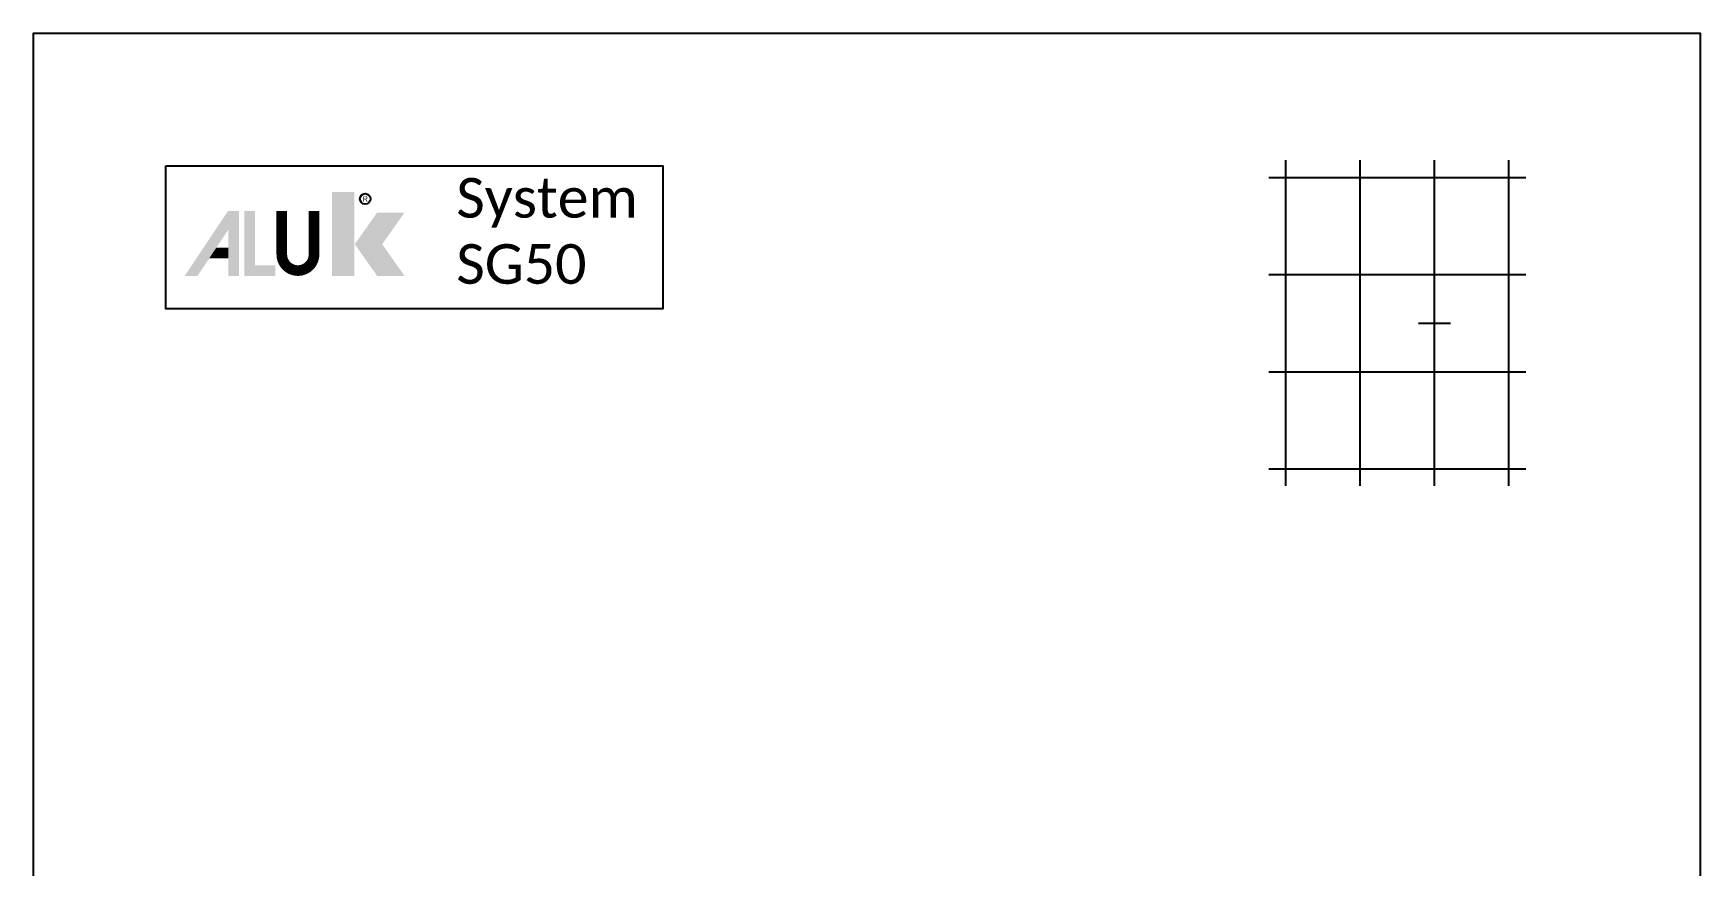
# Model space of a CAD drawing. Extents: x -207922 to -189609, y 24831 to 30124.
# Drawn here: x -207922.2 to -207712.2, y 30019.2 to 30124.1 of the extents above; entities that cross this region are included whole.
import ezdxf
from ezdxf.enums import TextEntityAlignment as Align

# ---------------------------------------------------------------- set-up
doc = ezdxf.new("R2010")
doc.units = 0
doc.header["$LTSCALE"] = 8
doc.layers.get('0').update_dxf_attribs({"linetype": 'CONTINUOUS'})
for name, color, linetype in [('CONST50', 7, 'CONTINUOUS'), ('MARCHIO', 7, 'CONTINUOUS'), ('QUOTE', 254, 'CONTINUOUS')]:
    doc.layers.add(name, color=color, linetype=linetype)
doc.styles.add('Stil2', font='arial.ttf')

# ---------------------------------------------------------------- blocks, each defined once
blk = doc.blocks.new('A$C11650B8D')
at = {"layer": 'MARCHIO', "const_width": 4.47}
blk.add_lwpolyline([(61.45, 29.92), (61.45, 11.71, -1), (47.93, 11.71), (47.93, 29.92)], format="xyb", dxfattribs=at)
at = {"layer": 'MARCHIO'}
blk.add_circle((82.95, 35.06), 2.21, dxfattribs=at)
at = {"layer": 'MARCHIO', "color": 1}
for points in [[(69.04, 37.91), (78.43, 37.91), (69.04, 2.72), (78.43, 2.72)], [(87.95, 29.31), (99.45, 29.31), (78.57, 16.01), (90.06, 16.01)], [(78.57, 16.01), (90.06, 16.01), (87.95, 2.72), (99.45, 2.72)]]:
    blk.add_solid(points, dxfattribs=at)
at = {"layer": 'MARCHIO'}
for points in [[(7.19, 2.72), (12.55, 2.72), (25.32, 29.92), (25.42, 22.03)], [(25.32, 29.92), (25.42, 22.03), (29.9, 29.92), (29.9, 2.72)], [(32.18, 29.92), (36.65, 29.92), (32.18, 2.72), (36.65, 7.19)], [(25.42, 2.72), (29.9, 2.72), (25.42, 22.03)], [(20.45, 14.56), (17.47, 10.09), (25.42, 14.56), (25.42, 10.09)], [(36.65, 7.19), (32.18, 2.72), (45.25, 7.19), (45.25, 2.72)]]:
    blk.add_solid(points, dxfattribs=at)
blk.add_text('R', height=2.22, dxfattribs=at).set_placement((82.95, 35.06), align=Align.MIDDLE)

msp = doc.modelspace()

# ---------------------------------------------------------------- linework, layer by layer
msp.add_lwpolyline([(-207905.5, 30107.43), (-207842.9, 30107.43), (-207842.9, 30089.44), (-207905.5, 30089.44)], close=True)
at = {"layer": 'MARCHIO'}
msp.add_lwpolyline([(-207922.19, 29827.14), (-207712.19, 29827.14), (-207712.19, 30124.14), (-207922.19, 30124.14)], close=True, dxfattribs=at)
at = {"layer": 'QUOTE', "color": 3}
for p, q in [((-207764.43, 30067.1), (-207764.43, 30108.14)), ((-207755.07, 30067.1), (-207755.07, 30108.14)), ((-207745.71, 30067.1), (-207745.71, 30108.14)), ((-207736.35, 30067.1), (-207736.35, 30108.14)), ((-207766.59, 30105.98), (-207734.19, 30105.98)), ((-207766.59, 30093.74), (-207734.19, 30093.74)), ((-207766.59, 30081.5), (-207734.19, 30081.5)), ((-207766.59, 30069.26), (-207734.19, 30069.26))]:
    msp.add_line(p, q, dxfattribs=at)
at = {"layer": 'QUOTE', "color": 4}
msp.add_line((-207747.71, 30087.62), (-207743.71, 30087.62), dxfattribs=at)

# ---------------------------------------------------------------- block references
at = {"layer": 'CONST50', "linetype": 'Continuous', "xscale": 0.3, "yscale": 0.3, "zscale": 0.3}
msp.add_blockref('A$C11650B8D', (-207905.27, 30092.76), dxfattribs=at)

# ---------------------------------------------------------------- texts
at = {"linetype": 'ByBlock', "insert": (-207868.91, 30105.91), "char_height": 5, "width": 7.2144, "attachment_point": 1, "style": 'Stil2'}
msp.add_mtext('{\\fCalibri|b0|i0|c238|p34;System SG50}', dxfattribs=at)

doc.saveas('drawing.dxf')
